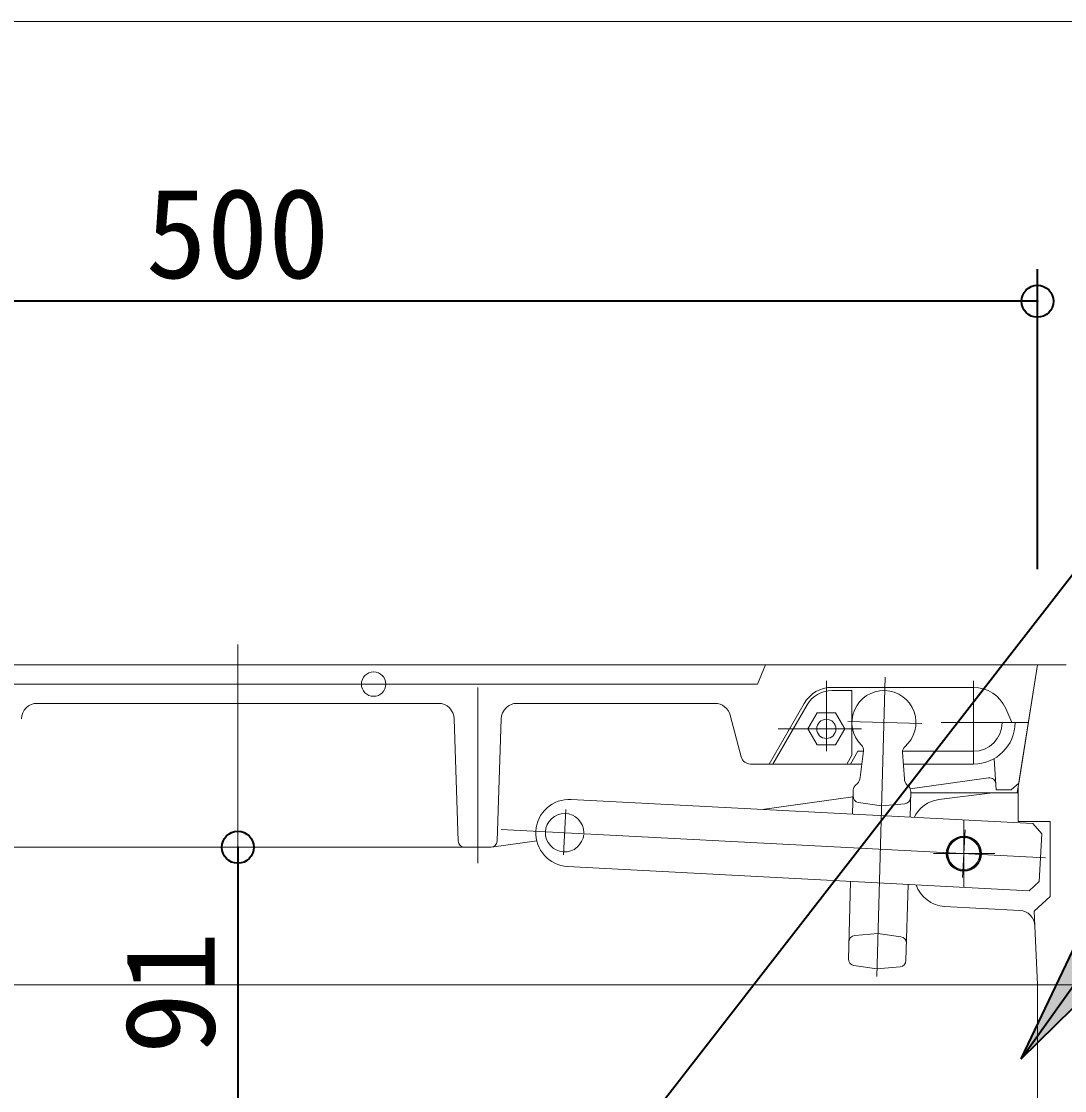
# Model space of a CAD drawing. Units: millimetres at full size, sheet at 1:20. Extents: x -5803 to 5817, y -3160 to 3160.
# Drawn here: x 424.3 to 750.4, y 2446.9 to 2781.2 of the extents above; entities that cross this region are included whole.
import ezdxf
from ezdxf.enums import TextEntityAlignment as Align

# ---------------------------------------------------------------- set-up
doc = ezdxf.new("R2010")
doc.units = ezdxf.units.MM
doc.header["$LTSCALE"] = 20
doc.header["$PDMODE"] = 32
doc.header["$PDSIZE"] = 10
for name, color, linetype, lineweight in [('0-7_TEMP01', 3, 'Continuous', 18), ('0-9_躯体', 7, 'Continuous', 9), ('0-E_寸法', 1, 'Continuous', 40)]:
    doc.layers.add(name, color=color, linetype=linetype, lineweight=lineweight)
doc.styles.add('ＭＳ ゴシック', font='')
doc.styles.get('ＭＳ ゴシック').set_extended_font_data('MS Gothic')

msp = doc.modelspace()

# ---------------------------------------------------------------- linework, layer by layer
at = {"layer": '0-7_TEMP01'}
for p, q in [((-4176.06, 2781.2), (1523.94, 2781.2)), ((491.94, 2586.35), (491.94, 2429.98)), ((675.94, 2574.98), (675.94, 2552.98)), ((694.33, 2576.13), (691.69, 2482.6)), ((566.93, 2572.98), (566.93, 2517.98)), ((682.63, 2562.3), (705.77, 2561.65)), ((660.92, 2559.99), (686.93, 2559.99)), ((593.75, 2520.66), (594.48, 2534.76)), ((718.94, 2531.49), (718.94, 2510.5)), ((744.44, 2519.64), (574.3, 2528.57)), ((718.54, 2513.49), (719.33, 2528.47)), ((709.41, 2520.99), (728.58, 2520.99))]:
    msp.add_line(p, q, dxfattribs=at)
at = {"layer": '0-9_躯体'}
for p, q in [((233.94, 2579.98), (749.93, 2579.98)), ((741.93, 2579.98), (241.94, 2579.98)), ((734.32, 2579.98), (623.99, 2579.98)), ((654.43, 2573.99), (656.93, 2579.98)), ((750.94, 2579.98), (741.93, 2579.98)), ((721.93, 2574.98), (721.93, 2548.99)), ((654.43, 2573.99), (314.44, 2573.99)), ((677.7, 2572.98), (721.93, 2572.98)), ((677.7, 2571.99), (683.93, 2571.99)), ((683.93, 2571.99), (683.93, 2551.76)), ((554.6, 2567.98), (429.27, 2567.98)), ((641.08, 2567.98), (579.27, 2567.98)), ((669.04, 2567.98), (658.08, 2548.99)), ((659.23, 2548.99), (669.91, 2567.48)), ((645.91, 2564.26), (649.35, 2551.22)), ((681.71, 2559.99), (678.82, 2564.99)), ((733.93, 2561.98), (732.01, 2566.38)), ((560.87, 2524.91), (559.6, 2563.15)), ((574.27, 2563.15), (573, 2524.91)), ((734.01, 2561.98), (711.82, 2561.98)), ((730.94, 2561.98), (739.08, 2561.98)), ((673.05, 2554.98), (670.16, 2559.99)), ((678.82, 2554.98), (681.71, 2559.99)), ((673.05, 2554.98), (678.82, 2554.98)), ((682.33, 2548.99), (683.93, 2551.76)), ((685.79, 2552.98), (683.48, 2548.99)), ((685.79, 2552.98), (683.48, 2548.99)), ((685.79, 2552.98), (687.57, 2552.98)), ((686.54, 2544.76), (687.58, 2553.11)), ((699.76, 2552.98), (721.93, 2552.98)), ((700.34, 2544.37), (699.77, 2552.76)), ((652.25, 2548.99), (687.07, 2548.99)), ((659.23, 2548.99), (682.33, 2548.99)), ((700.03, 2548.99), (721.93, 2548.99)), ((728.36, 2550.68), (729.08, 2540.99)), ((726.66, 2544.69), (702.16, 2541.27)), ((684.33, 2540.91), (684.12, 2533.32)), ((684.96, 2542.31), (685.63, 2542.95)), ((701.15, 2542.51), (701.78, 2541.84)), ((733.75, 2540.99), (729.08, 2540.99)), ((733.75, 2540.99), (736.08, 2542.98)), ((735.94, 2530.99), (735.94, 2542.1)), ((740.46, 2530.37), (596.15, 2537.93)), ((684.27, 2538.77), (655.84, 2534.81)), ((702.33, 2540.41), (702.1, 2532.38)), ((702.31, 2539.99), (735.94, 2539.99)), ((727.93, 2539.99), (711.15, 2537.89)), ((712.93, 2538.11), (711.15, 2537.89)), ((686, 2537), (693.2, 2535.99)), ((693.2, 2535.99), (700.44, 2536.59)), ((745.93, 2530.99), (735.94, 2530.99)), ((745.93, 2530.99), (745.93, 2507.6)), ((743.29, 2527.22), (740.46, 2530.37)), ((585.4, 2524.97), (571.27, 2523)), ((742.51, 2512.24), (743.29, 2527.22)), ((571, 2522.98), (412.87, 2522.98)), ((739.36, 2509.4), (595.05, 2516.96)), ((683.53, 2512.32), (682.84, 2488.05)), ((701.5, 2511.38), (700.84, 2487.55)), ((742.51, 2512.24), (739.36, 2509.4)), ((740.94, 2502.98), (745.93, 2507.6)), ((712.91, 2504.49), (736.42, 2503.23)), ((741.93, 2479.98), (740.94, 2502.98)), ((684.83, 2495.41), (692.07, 2496.01)), ((692.07, 2496.01), (699.27, 2495.01)), ((684.56, 2486.02), (691.75, 2485.01)), ((691.75, 2485.01), (699, 2485.61)), ((306.17, 2479.98), (741.93, 2479.98)), ((822.93, 2479.98), (741.93, 2479.98)), ((741.93, 2479.98), (741.93, 2429.98))]:
    msp.add_line(p, q, dxfattribs=at)
for points in [[(736.08, 2542.98), (741.93, 2579.98), (735.6, 2539.99)], [(670.16, 2559.99), (673.05, 2564.99), (678.82, 2564.99)]]:
    msp.add_lwpolyline(points, dxfattribs=at)
for centre, radius in [((534.39, 2573.99), 3.81), ((675.94, 2559.99), 3), ((718.94, 2520.99), 5.5), ((718.94, 2520.99), 5.25), ((718.94, 2520.99), 5)]:
    msp.add_circle(centre, radius, dxfattribs=at)
for centre, radius, start, end in [((677.7, 2562.98), 10, 90, 150), ((677.7, 2562.98), 9, 90, 150), ((693.94, 2561.98), 10, 310.777, 225.984), ((721.93, 2561.98), 11, 23.556, 90), ((429.27, 2562.98), 5, 90, 178.091), ((554.6, 2562.98), 5, 1.909, 90), ((579.27, 2562.98), 5, 90, 178.091), ((641.08, 2562.98), 5, 14.744, 90), ((721.93, 2561.98), 13, 270, 0), ((721.93, 2561.98), 9, 270, 0), ((685.6, 2553.36), 2, 352.94, 45.984), ((701.77, 2552.89), 2, 130.777, 183.821), ((652.25, 2551.99), 3, 194.744, 270), ((683.57, 2545.12), 3, 313.38, 352.94), ((703.33, 2544.57), 3, 183.821, 223.381), ((726.94, 2542.71), 2, 4.236, 97.945), ((686.34, 2540.86), 2, 133.38, 178.38), ((700.33, 2540.47), 2, 358.381, 43.381), ((595.61, 2527.45), 10.5, 87, 177), ((686.28, 2538.98), 2, 178.381, 262.04), ((700.28, 2538.59), 2, 274.721, 358.381), ((712.39, 2527.97), 10, 97.125, 154.22), ((594.11, 2527.53), 6, 0, 355.198), ((595.61, 2527.45), 10.5, 177, 267), ((562.87, 2524.98), 2, 181.909, 270), ((571, 2524.98), 2, 270, 358.091), ((713.46, 2514.49), 10, 198.853, 266.907), ((736.14, 2498.24), 5, 2.463, 86.907), ((684.99, 2493.42), 2, 94.721, 178.38), ((698.99, 2493.02), 2, 358.38, 82.04), ((684.84, 2488), 2, 178.381, 262.04), ((698.84, 2487.6), 2, 274.721, 358.381)]:
    msp.add_arc(centre, radius, start, end, dxfattribs=at)
at = {"layer": '0-E_寸法'}
for p, q in [((741.93, 2609.98), (741.93, 2703.69)), ((741.93, 2693.69), (241.94, 2693.69)), ((513.5, 2300.28), (811.93, 2684.24)), ((736.83, 2456.81), (847.77, 2612.57)), ((736.83, 2456.81), (779.81, 2547.09)), ((736.83, 2456.81), (808.1, 2526.95)), ((491.94, 2522.98), (491.94, 2431.99))]:
    msp.add_line(p, q, dxfattribs=at)
for p in [(741.93, 2693.69), (491.94, 2522.98)]:
    msp.add_point(p, dxfattribs=at)
msp.add_solid([(779.81, 2547.09), (808.1, 2526.95), (736.83, 2456.81)], dxfattribs=at)

# ---------------------------------------------------------------- texts
at = {"layer": '0-E_寸法', "style": 'ＭＳ ゴシック'}
msp.add_text('500', height=28.15, dxfattribs=at).set_placement((463.13, 2692.47), align=Align.BOTTOM_LEFT)
msp.add_text('91', height=28.15, rotation=90, dxfattribs=at).set_placement((493.15, 2458.28), align=Align.BOTTOM_LEFT)

doc.saveas('drawing.dxf')
